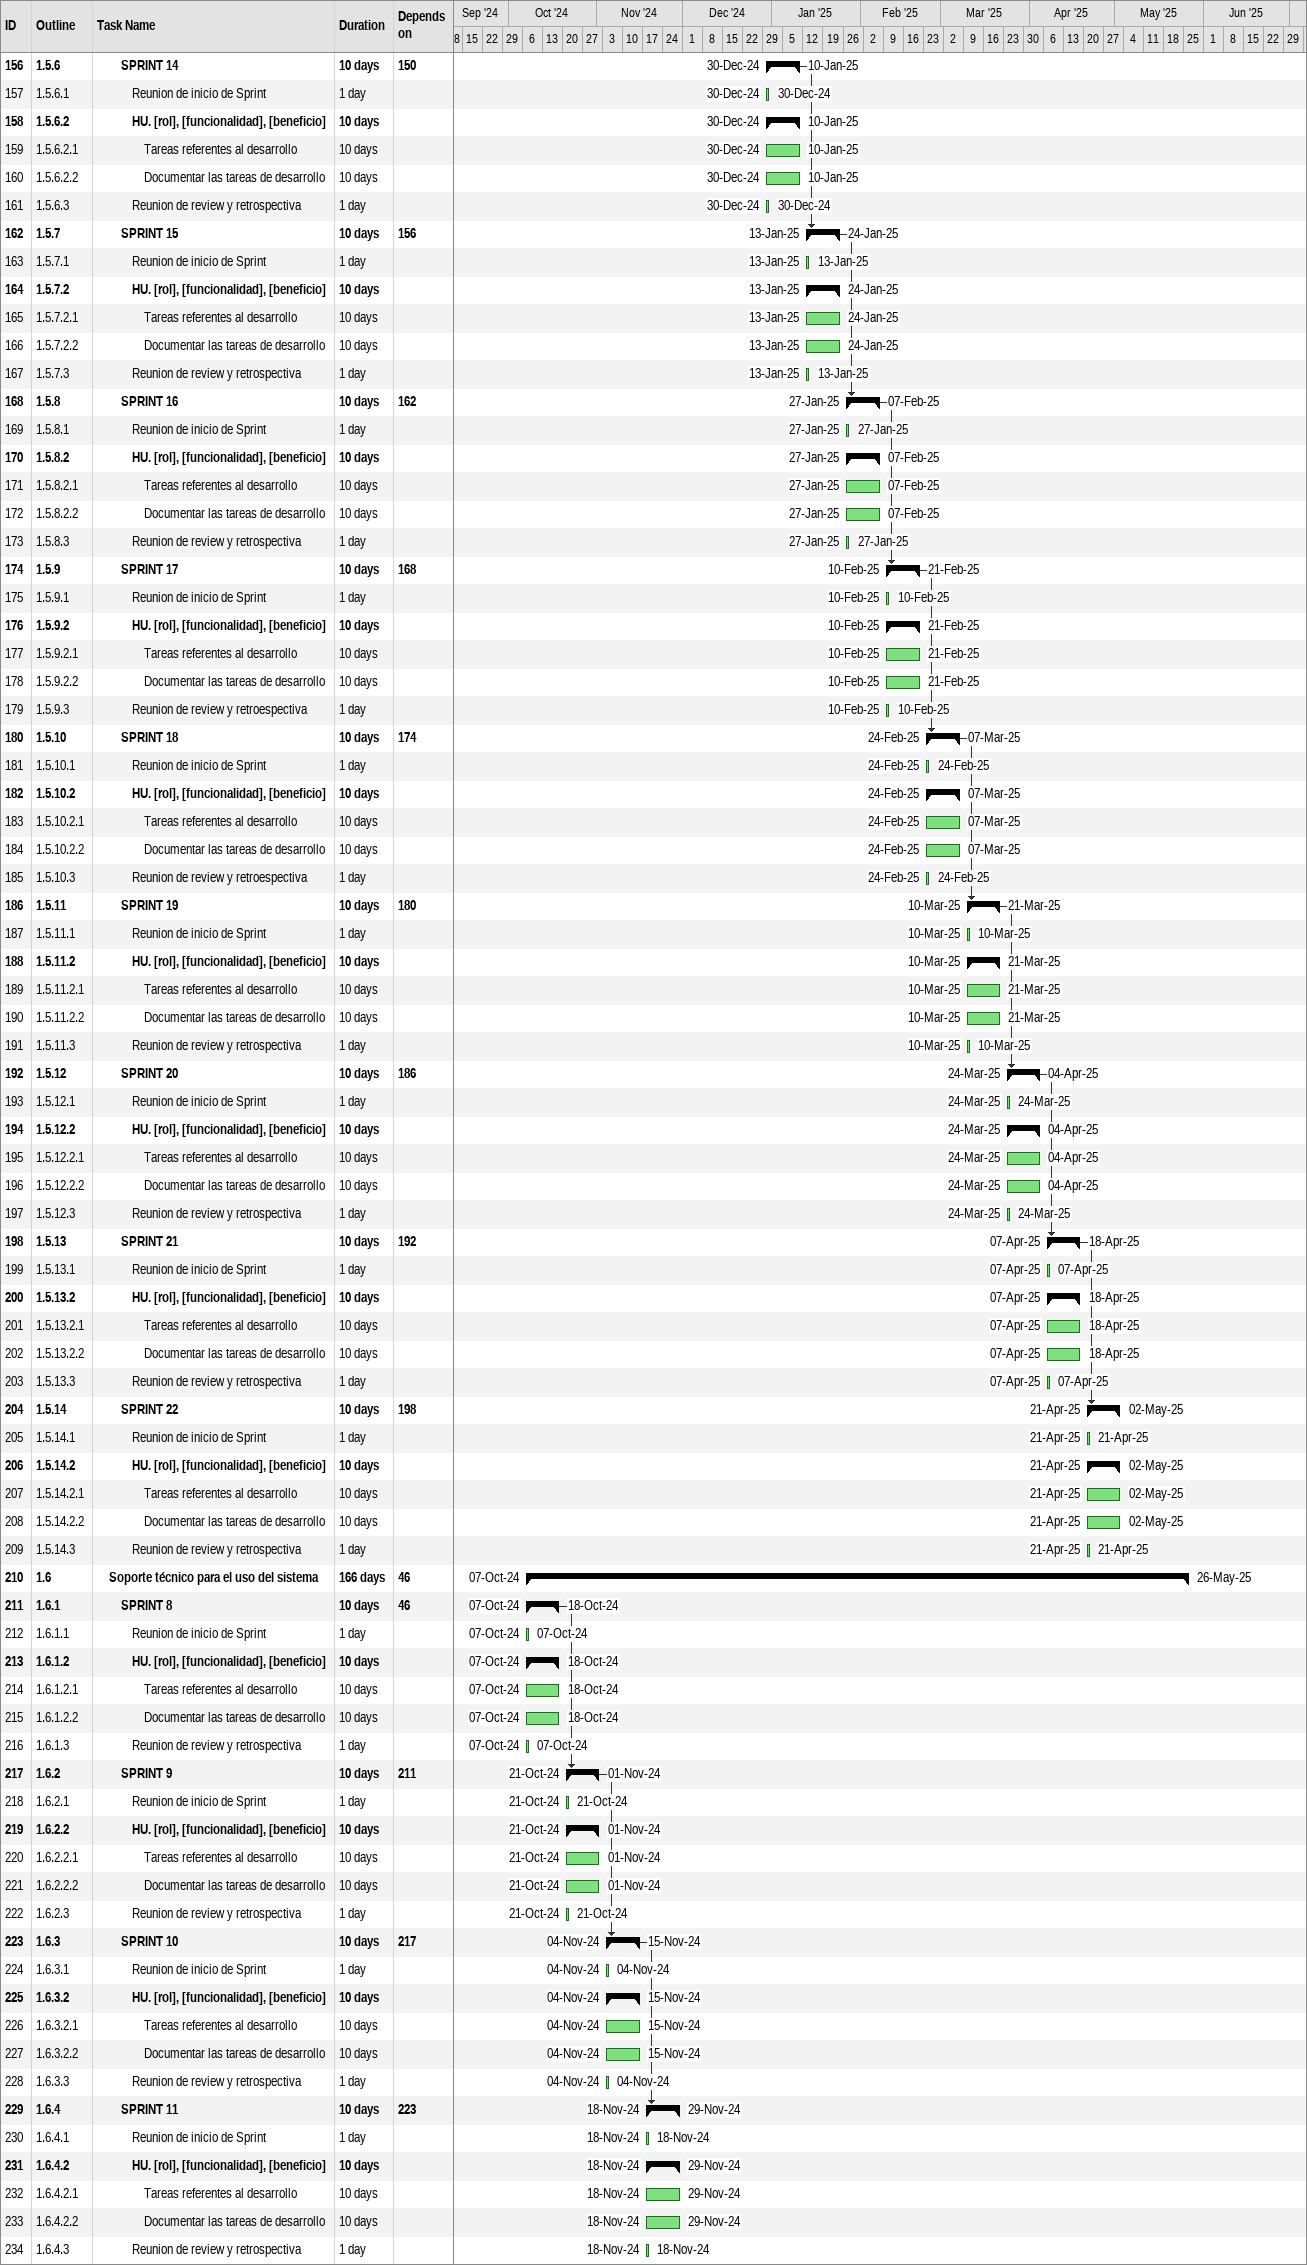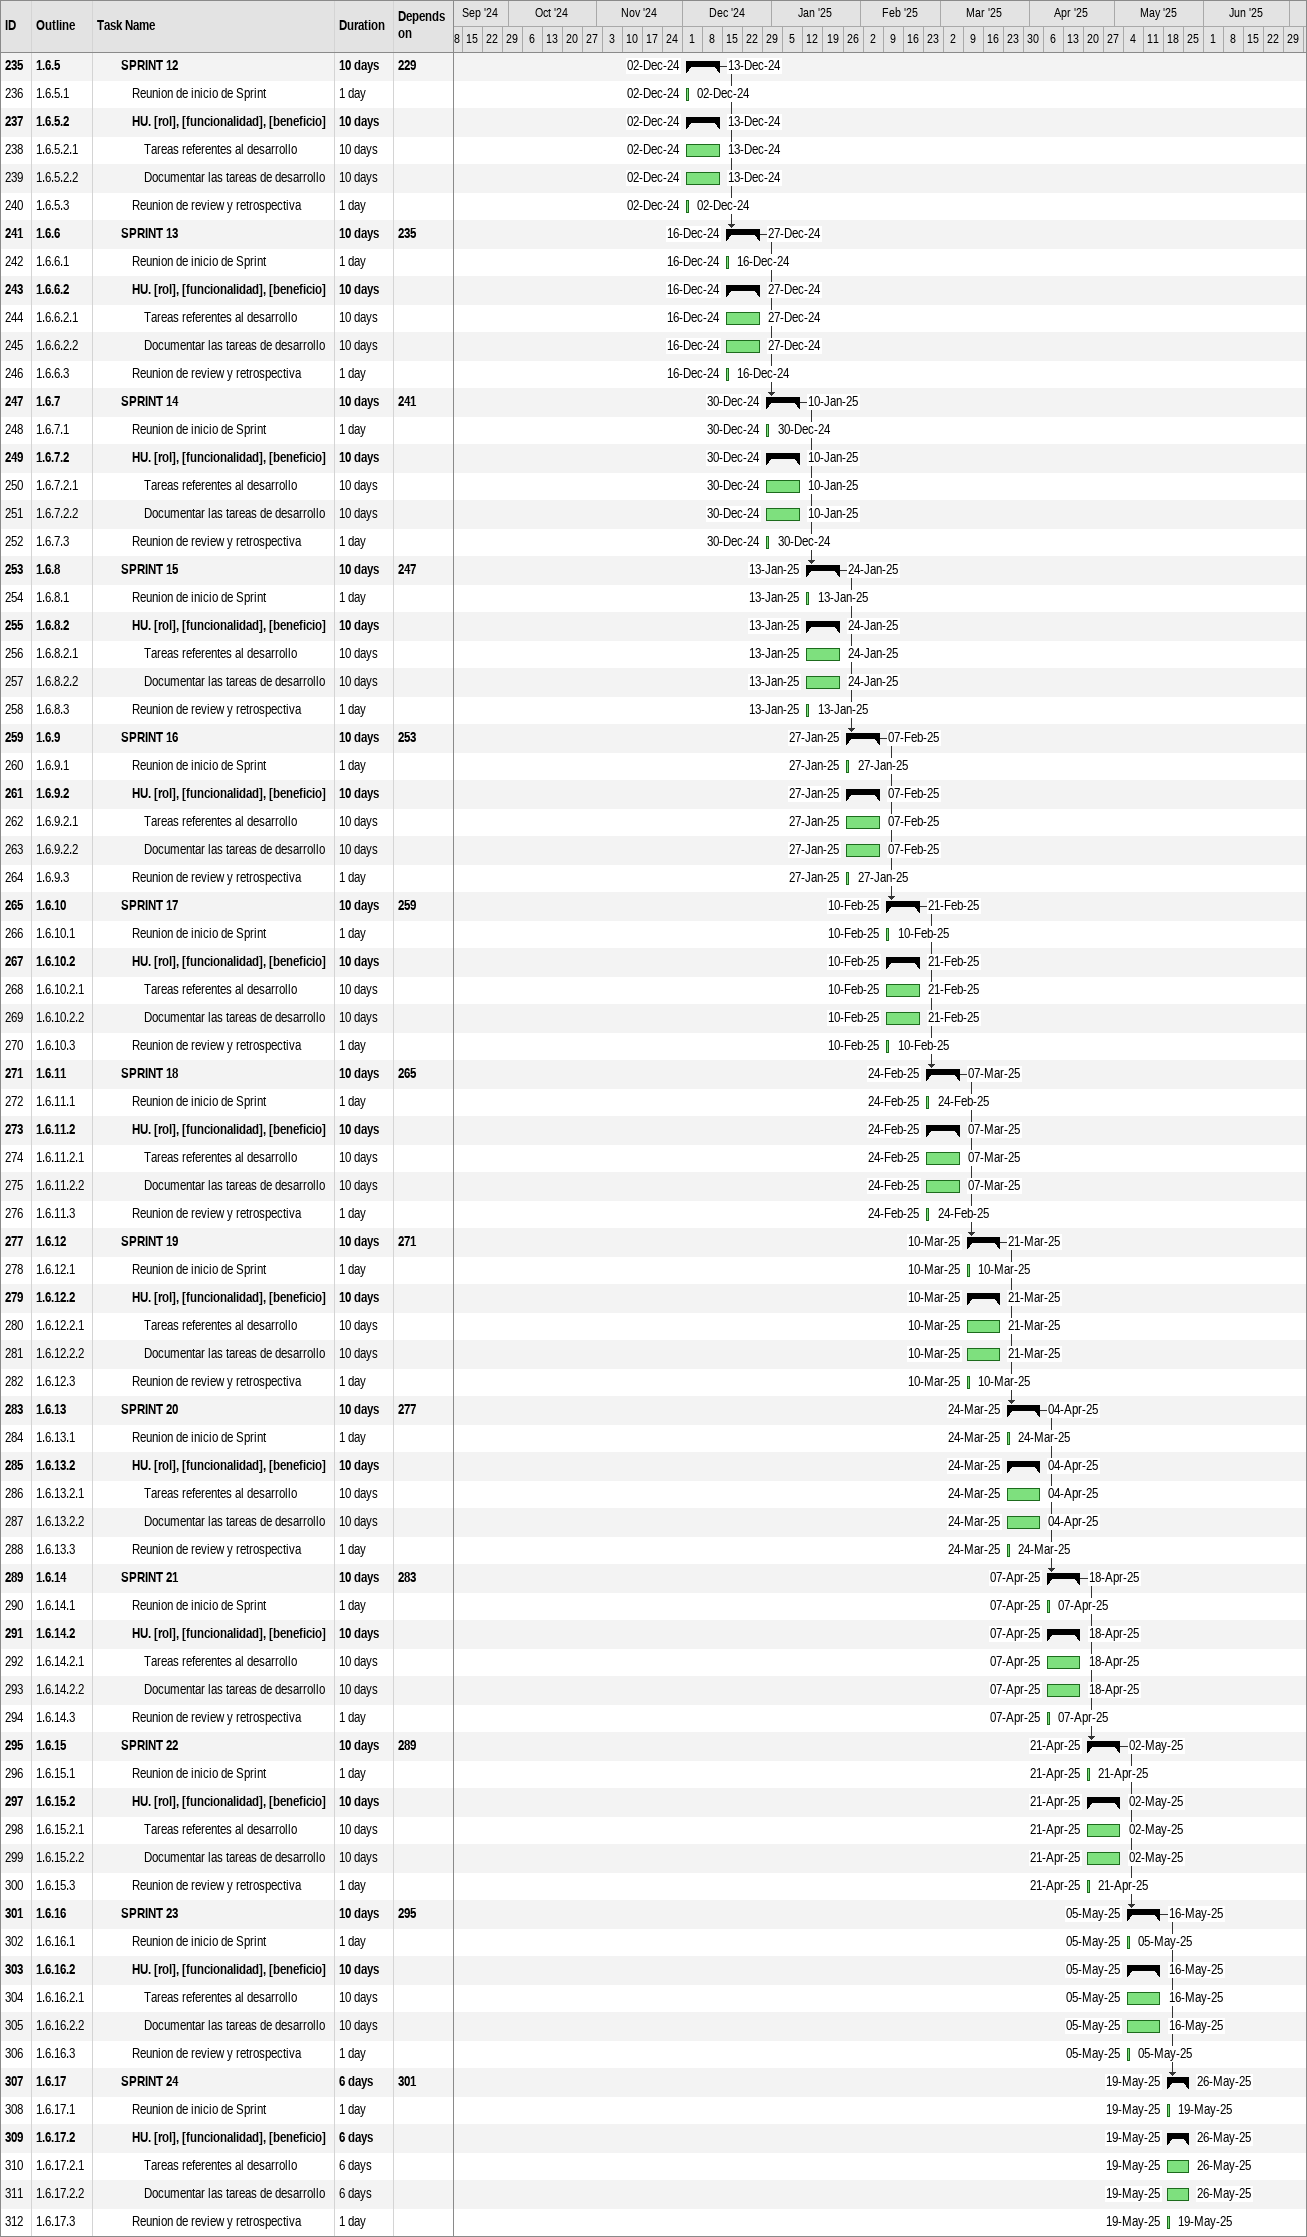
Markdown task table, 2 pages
| ID | WBS | Task | Duration | Start | Finish | Predecessors |
|---|---|---|---|---|---|---|
| 156 | 1.5.6 | **SPRINT 14** | 10d | 2024-12-30 | 2025-01-10 | 150 |
| 157 | 1.5.6.1 | Reunion de inicio de Sprint | 1d | 2024-12-30 | 2024-12-30 |  |
| 158 | 1.5.6.2 | **HU. [rol], [funcionalidad], [beneficio]** | 10d | 2024-12-30 | 2025-01-10 |  |
| 159 | 1.5.6.2.1 | Tareas referentes al desarrollo | 10d | 2024-12-30 | 2025-01-10 |  |
| 160 | 1.5.6.2.2 | Documentar las tareas de desarrollo | 10d | 2024-12-30 | 2025-01-10 |  |
| 161 | 1.5.6.3 | Reunion de review y retrospectiva | 1d | 2024-12-30 | 2024-12-30 |  |
| 162 | 1.5.7 | **SPRINT 15** | 10d | 2025-01-13 | 2025-01-24 | 156 |
| 163 | 1.5.7.1 | Reunion de inicio de Sprint | 1d | 2025-01-13 | 2025-01-13 |  |
| 164 | 1.5.7.2 | **HU. [rol], [funcionalidad], [beneficio]** | 10d | 2025-01-13 | 2025-01-24 |  |
| 165 | 1.5.7.2.1 | Tareas referentes al desarrollo | 10d | 2025-01-13 | 2025-01-24 |  |
| 166 | 1.5.7.2.2 | Documentar las tareas de desarrollo | 10d | 2025-01-13 | 2025-01-24 |  |
| 167 | 1.5.7.3 | Reunion de review y retrospectiva | 1d | 2025-01-13 | 2025-01-13 |  |
| 168 | 1.5.8 | **SPRINT 16** | 10d | 2025-01-27 | 2025-02-07 | 162 |
| 169 | 1.5.8.1 | Reunion de inicio de Sprint | 1d | 2025-01-27 | 2025-01-27 |  |
| 170 | 1.5.8.2 | **HU. [rol], [funcionalidad], [beneficio]** | 10d | 2025-01-27 | 2025-02-07 |  |
| 171 | 1.5.8.2.1 | Tareas referentes al desarrollo | 10d | 2025-01-27 | 2025-02-07 |  |
| 172 | 1.5.8.2.2 | Documentar las tareas de desarrollo | 10d | 2025-01-27 | 2025-02-07 |  |
| 173 | 1.5.8.3 | Reunion de review y retrospectiva | 1d | 2025-01-27 | 2025-01-27 |  |
| 174 | 1.5.9 | **SPRINT 17** | 10d | 2025-02-10 | 2025-02-21 | 168 |
| 175 | 1.5.9.1 | Reunion de inicio de Sprint | 1d | 2025-02-10 | 2025-02-10 |  |
| 176 | 1.5.9.2 | **HU. [rol], [funcionalidad], [beneficio]** | 10d | 2025-02-10 | 2025-02-21 |  |
| 177 | 1.5.9.2.1 | Tareas referentes al desarrollo | 10d | 2025-02-10 | 2025-02-21 |  |
| 178 | 1.5.9.2.2 | Documentar las tareas de desarrollo | 10d | 2025-02-10 | 2025-02-21 |  |
| 179 | 1.5.9.3 | Reunion de review y retroespectiva | 1d | 2025-02-10 | 2025-02-10 |  |
| 180 | 1.5.10 | **SPRINT 18** | 10d | 2025-02-24 | 2025-03-07 | 174 |
| 181 | 1.5.10.1 | Reunion de inicio de Sprint | 1d | 2025-02-24 | 2025-02-24 |  |
| 182 | 1.5.10.2 | **HU. [rol], [funcionalidad], [beneficio]** | 10d | 2025-02-24 | 2025-03-07 |  |
| 183 | 1.5.10.2.1 | Tareas referentes al desarrollo | 10d | 2025-02-24 | 2025-03-07 |  |
| 184 | 1.5.10.2.2 | Documentar las tareas de desarrollo | 10d | 2025-02-24 | 2025-03-07 |  |
| 185 | 1.5.10.3 | Reunion de review y retroespectiva | 1d | 2025-02-24 | 2025-02-24 |  |
| 186 | 1.5.11 | **SPRINT 19** | 10d | 2025-03-10 | 2025-03-21 | 180 |
| 187 | 1.5.11.1 | Reunion de inicio de Sprint | 1d | 2025-03-10 | 2025-03-10 |  |
| 188 | 1.5.11.2 | **HU. [rol], [funcionalidad], [beneficio]** | 10d | 2025-03-10 | 2025-03-21 |  |
| 189 | 1.5.11.2.1 | Tareas referentes al desarrollo | 10d | 2025-03-10 | 2025-03-21 |  |
| 190 | 1.5.11.2.2 | Documentar las tareas de desarrollo | 10d | 2025-03-10 | 2025-03-21 |  |
| 191 | 1.5.11.3 | Reunion de review y retrospectiva | 1d | 2025-03-10 | 2025-03-10 |  |
| 192 | 1.5.12 | **SPRINT 20** | 10d | 2025-03-24 | 2025-04-04 | 186 |
| 193 | 1.5.12.1 | Reunion de inicio de Sprint | 1d | 2025-03-24 | 2025-03-24 |  |
| 194 | 1.5.12.2 | **HU. [rol], [funcionalidad], [beneficio]** | 10d | 2025-03-24 | 2025-04-04 |  |
| 195 | 1.5.12.2.1 | Tareas referentes al desarrollo | 10d | 2025-03-24 | 2025-04-04 |  |
| 196 | 1.5.12.2.2 | Documentar las tareas de desarrollo | 10d | 2025-03-24 | 2025-04-04 |  |
| 197 | 1.5.12.3 | Reunion de review y retrospectiva | 1d | 2025-03-24 | 2025-03-24 |  |
| 198 | 1.5.13 | **SPRINT 21** | 10d | 2025-04-07 | 2025-04-18 | 192 |
| 199 | 1.5.13.1 | Reunion de inicio de Sprint | 1d | 2025-04-07 | 2025-04-07 |  |
| 200 | 1.5.13.2 | **HU. [rol], [funcionalidad], [beneficio]** | 10d | 2025-04-07 | 2025-04-18 |  |
| 201 | 1.5.13.2.1 | Tareas referentes al desarrollo | 10d | 2025-04-07 | 2025-04-18 |  |
| 202 | 1.5.13.2.2 | Documentar las tareas de desarrollo | 10d | 2025-04-07 | 2025-04-18 |  |
| 203 | 1.5.13.3 | Reunion de review y retrospectiva | 1d | 2025-04-07 | 2025-04-07 |  |
| 204 | 1.5.14 | **SPRINT 22** | 10d | 2025-04-21 | 2025-05-02 | 198 |
| 205 | 1.5.14.1 | Reunion de inicio de Sprint | 1d | 2025-04-21 | 2025-04-21 |  |
| 206 | 1.5.14.2 | **HU. [rol], [funcionalidad], [beneficio]** | 10d | 2025-04-21 | 2025-05-02 |  |
| 207 | 1.5.14.2.1 | Tareas referentes al desarrollo | 10d | 2025-04-21 | 2025-05-02 |  |
| 208 | 1.5.14.2.2 | Documentar las tareas de desarrollo | 10d | 2025-04-21 | 2025-05-02 |  |
| 209 | 1.5.14.3 | Reunion de review y retrospectiva | 1d | 2025-04-21 | 2025-04-21 |  |
| 210 | 1.6 | **Soporte técnico para el uso del sistema** | 166d | 2024-10-07 | 2025-05-26 | 46 |
| 211 | 1.6.1 | **SPRINT 8** | 10d | 2024-10-07 | 2024-10-18 | 46 |
| 212 | 1.6.1.1 | Reunion de inicio de Sprint | 1d | 2024-10-07 | 2024-10-07 |  |
| 213 | 1.6.1.2 | **HU. [rol], [funcionalidad], [beneficio]** | 10d | 2024-10-07 | 2024-10-18 |  |
| 214 | 1.6.1.2.1 | Tareas referentes al desarrollo | 10d | 2024-10-07 | 2024-10-18 |  |
| 215 | 1.6.1.2.2 | Documentar las tareas de desarrollo | 10d | 2024-10-07 | 2024-10-18 |  |
| 216 | 1.6.1.3 | Reunion de review y retrospectiva | 1d | 2024-10-07 | 2024-10-07 |  |
| 217 | 1.6.2 | **SPRINT 9** | 10d | 2024-10-21 | 2024-11-01 | 211 |
| 218 | 1.6.2.1 | Reunion de inicio de Sprint | 1d | 2024-10-21 | 2024-10-21 |  |
| 219 | 1.6.2.2 | **HU. [rol], [funcionalidad], [beneficio]** | 10d | 2024-10-21 | 2024-11-01 |  |
| 220 | 1.6.2.2.1 | Tareas referentes al desarrollo | 10d | 2024-10-21 | 2024-11-01 |  |
| 221 | 1.6.2.2.2 | Documentar las tareas de desarrollo | 10d | 2024-10-21 | 2024-11-01 |  |
| 222 | 1.6.2.3 | Reunion de review y retrospectiva | 1d | 2024-10-21 | 2024-10-21 |  |
| 223 | 1.6.3 | **SPRINT 10** | 10d | 2024-11-04 | 2024-11-15 | 217 |
| 224 | 1.6.3.1 | Reunion de inicio de Sprint | 1d | 2024-11-04 | 2024-11-04 |  |
| 225 | 1.6.3.2 | **HU. [rol], [funcionalidad], [beneficio]** | 10d | 2024-11-04 | 2024-11-15 |  |
| 226 | 1.6.3.2.1 | Tareas referentes al desarrollo | 10d | 2024-11-04 | 2024-11-15 |  |
| 227 | 1.6.3.2.2 | Documentar las tareas de desarrollo | 10d | 2024-11-04 | 2024-11-15 |  |
| 228 | 1.6.3.3 | Reunion de review y retrospectiva | 1d | 2024-11-04 | 2024-11-04 |  |
| 229 | 1.6.4 | **SPRINT 11** | 10d | 2024-11-18 | 2024-11-29 | 223 |
| 230 | 1.6.4.1 | Reunion de inicio de Sprint | 1d | 2024-11-18 | 2024-11-18 |  |
| 231 | 1.6.4.2 | **HU. [rol], [funcionalidad], [beneficio]** | 10d | 2024-11-18 | 2024-11-29 |  |
| 232 | 1.6.4.2.1 | Tareas referentes al desarrollo | 10d | 2024-11-18 | 2024-11-29 |  |
| 233 | 1.6.4.2.2 | Documentar las tareas de desarrollo | 10d | 2024-11-18 | 2024-11-29 |  |
| 234 | 1.6.4.3 | Reunion de review y retrospectiva | 1d | 2024-11-18 | 2024-11-18 |  |
| 235 | 1.6.5 | **SPRINT 12** | 10d | 2024-12-02 | 2024-12-13 | 229 |
| 236 | 1.6.5.1 | Reunion de inicio de Sprint | 1d | 2024-12-02 | 2024-12-02 |  |
| 237 | 1.6.5.2 | **HU. [rol], [funcionalidad], [beneficio]** | 10d | 2024-12-02 | 2024-12-13 |  |
| 238 | 1.6.5.2.1 | Tareas referentes al desarrollo | 10d | 2024-12-02 | 2024-12-13 |  |
| 239 | 1.6.5.2.2 | Documentar las tareas de desarrollo | 10d | 2024-12-02 | 2024-12-13 |  |
| 240 | 1.6.5.3 | Reunion de review y retrospectiva | 1d | 2024-12-02 | 2024-12-02 |  |
| 241 | 1.6.6 | **SPRINT 13** | 10d | 2024-12-16 | 2024-12-27 | 235 |
| 242 | 1.6.6.1 | Reunion de inicio de Sprint | 1d | 2024-12-16 | 2024-12-16 |  |
| 243 | 1.6.6.2 | **HU. [rol], [funcionalidad], [beneficio]** | 10d | 2024-12-16 | 2024-12-27 |  |
| 244 | 1.6.6.2.1 | Tareas referentes al desarrollo | 10d | 2024-12-16 | 2024-12-27 |  |
| 245 | 1.6.6.2.2 | Documentar las tareas de desarrollo | 10d | 2024-12-16 | 2024-12-27 |  |
| 246 | 1.6.6.3 | Reunion de review y retrospectiva | 1d | 2024-12-16 | 2024-12-16 |  |
| 247 | 1.6.7 | **SPRINT 14** | 10d | 2024-12-30 | 2025-01-10 | 241 |
| 248 | 1.6.7.1 | Reunion de inicio de Sprint | 1d | 2024-12-30 | 2024-12-30 |  |
| 249 | 1.6.7.2 | **HU. [rol], [funcionalidad], [beneficio]** | 10d | 2024-12-30 | 2025-01-10 |  |
| 250 | 1.6.7.2.1 | Tareas referentes al desarrollo | 10d | 2024-12-30 | 2025-01-10 |  |
| 251 | 1.6.7.2.2 | Documentar las tareas de desarrollo | 10d | 2024-12-30 | 2025-01-10 |  |
| 252 | 1.6.7.3 | Reunion de review y retrospectiva | 1d | 2024-12-30 | 2024-12-30 |  |
| 253 | 1.6.8 | **SPRINT 15** | 10d | 2025-01-13 | 2025-01-24 | 247 |
| 254 | 1.6.8.1 | Reunion de inicio de Sprint | 1d | 2025-01-13 | 2025-01-13 |  |
| 255 | 1.6.8.2 | **HU. [rol], [funcionalidad], [beneficio]** | 10d | 2025-01-13 | 2025-01-24 |  |
| 256 | 1.6.8.2.1 | Tareas referentes al desarrollo | 10d | 2025-01-13 | 2025-01-24 |  |
| 257 | 1.6.8.2.2 | Documentar las tareas de desarrollo | 10d | 2025-01-13 | 2025-01-24 |  |
| 258 | 1.6.8.3 | Reunion de review y retrospectiva | 1d | 2025-01-13 | 2025-01-13 |  |
| 259 | 1.6.9 | **SPRINT 16** | 10d | 2025-01-27 | 2025-02-07 | 253 |
| 260 | 1.6.9.1 | Reunion de inicio de Sprint | 1d | 2025-01-27 | 2025-01-27 |  |
| 261 | 1.6.9.2 | **HU. [rol], [funcionalidad], [beneficio]** | 10d | 2025-01-27 | 2025-02-07 |  |
| 262 | 1.6.9.2.1 | Tareas referentes al desarrollo | 10d | 2025-01-27 | 2025-02-07 |  |
| 263 | 1.6.9.2.2 | Documentar las tareas de desarrollo | 10d | 2025-01-27 | 2025-02-07 |  |
| 264 | 1.6.9.3 | Reunion de review y retrospectiva | 1d | 2025-01-27 | 2025-01-27 |  |
| 265 | 1.6.10 | **SPRINT 17** | 10d | 2025-02-10 | 2025-02-21 | 259 |
| 266 | 1.6.10.1 | Reunion de inicio de Sprint | 1d | 2025-02-10 | 2025-02-10 |  |
| 267 | 1.6.10.2 | **HU. [rol], [funcionalidad], [beneficio]** | 10d | 2025-02-10 | 2025-02-21 |  |
| 268 | 1.6.10.2.1 | Tareas referentes al desarrollo | 10d | 2025-02-10 | 2025-02-21 |  |
| 269 | 1.6.10.2.2 | Documentar las tareas de desarrollo | 10d | 2025-02-10 | 2025-02-21 |  |
| 270 | 1.6.10.3 | Reunion de review y retrospectiva | 1d | 2025-02-10 | 2025-02-10 |  |
| 271 | 1.6.11 | **SPRINT 18** | 10d | 2025-02-24 | 2025-03-07 | 265 |
| 272 | 1.6.11.1 | Reunion de inicio de Sprint | 1d | 2025-02-24 | 2025-02-24 |  |
| 273 | 1.6.11.2 | **HU. [rol], [funcionalidad], [beneficio]** | 10d | 2025-02-24 | 2025-03-07 |  |
| 274 | 1.6.11.2.1 | Tareas referentes al desarrollo | 10d | 2025-02-24 | 2025-03-07 |  |
| 275 | 1.6.11.2.2 | Documentar las tareas de desarrollo | 10d | 2025-02-24 | 2025-03-07 |  |
| 276 | 1.6.11.3 | Reunion de review y retrospectiva | 1d | 2025-02-24 | 2025-02-24 |  |
| 277 | 1.6.12 | **SPRINT 19** | 10d | 2025-03-10 | 2025-03-21 | 271 |
| 278 | 1.6.12.1 | Reunion de inicio de Sprint | 1d | 2025-03-10 | 2025-03-10 |  |
| 279 | 1.6.12.2 | **HU. [rol], [funcionalidad], [beneficio]** | 10d | 2025-03-10 | 2025-03-21 |  |
| 280 | 1.6.12.2.1 | Tareas referentes al desarrollo | 10d | 2025-03-10 | 2025-03-21 |  |
| 281 | 1.6.12.2.2 | Documentar las tareas de desarrollo | 10d | 2025-03-10 | 2025-03-21 |  |
| 282 | 1.6.12.3 | Reunion de review y retrospectiva | 1d | 2025-03-10 | 2025-03-10 |  |
| 283 | 1.6.13 | **SPRINT 20** | 10d | 2025-03-24 | 2025-04-04 | 277 |
| 284 | 1.6.13.1 | Reunion de inicio de Sprint | 1d | 2025-03-24 | 2025-03-24 |  |
| 285 | 1.6.13.2 | **HU. [rol], [funcionalidad], [beneficio]** | 10d | 2025-03-24 | 2025-04-04 |  |
| 286 | 1.6.13.2.1 | Tareas referentes al desarrollo | 10d | 2025-03-24 | 2025-04-04 |  |
| 287 | 1.6.13.2.2 | Documentar las tareas de desarrollo | 10d | 2025-03-24 | 2025-04-04 |  |
| 288 | 1.6.13.3 | Reunion de review y retrospectiva | 1d | 2025-03-24 | 2025-03-24 |  |
| 289 | 1.6.14 | **SPRINT 21** | 10d | 2025-04-07 | 2025-04-18 | 283 |
| 290 | 1.6.14.1 | Reunion de inicio de Sprint | 1d | 2025-04-07 | 2025-04-07 |  |
| 291 | 1.6.14.2 | **HU. [rol], [funcionalidad], [beneficio]** | 10d | 2025-04-07 | 2025-04-18 |  |
| 292 | 1.6.14.2.1 | Tareas referentes al desarrollo | 10d | 2025-04-07 | 2025-04-18 |  |
| 293 | 1.6.14.2.2 | Documentar las tareas de desarrollo | 10d | 2025-04-07 | 2025-04-18 |  |
| 294 | 1.6.14.3 | Reunion de review y retrospectiva | 1d | 2025-04-07 | 2025-04-07 |  |
| 295 | 1.6.15 | **SPRINT 22** | 10d | 2025-04-21 | 2025-05-02 | 289 |
| 296 | 1.6.15.1 | Reunion de inicio de Sprint | 1d | 2025-04-21 | 2025-04-21 |  |
| 297 | 1.6.15.2 | **HU. [rol], [funcionalidad], [beneficio]** | 10d | 2025-04-21 | 2025-05-02 |  |
| 298 | 1.6.15.2.1 | Tareas referentes al desarrollo | 10d | 2025-04-21 | 2025-05-02 |  |
| 299 | 1.6.15.2.2 | Documentar las tareas de desarrollo | 10d | 2025-04-21 | 2025-05-02 |  |
| 300 | 1.6.15.3 | Reunion de review y retrospectiva | 1d | 2025-04-21 | 2025-04-21 |  |
| 301 | 1.6.16 | **SPRINT 23** | 10d | 2025-05-05 | 2025-05-16 | 295 |
| 302 | 1.6.16.1 | Reunion de inicio de Sprint | 1d | 2025-05-05 | 2025-05-05 |  |
| 303 | 1.6.16.2 | **HU. [rol], [funcionalidad], [beneficio]** | 10d | 2025-05-05 | 2025-05-16 |  |
| 304 | 1.6.16.2.1 | Tareas referentes al desarrollo | 10d | 2025-05-05 | 2025-05-16 |  |
| 305 | 1.6.16.2.2 | Documentar las tareas de desarrollo | 10d | 2025-05-05 | 2025-05-16 |  |
| 306 | 1.6.16.3 | Reunion de review y retrospectiva | 1d | 2025-05-05 | 2025-05-05 |  |
| 307 | 1.6.17 | **SPRINT 24** | 6d | 2025-05-19 | 2025-05-26 | 301 |
| 308 | 1.6.17.1 | Reunion de inicio de Sprint | 1d | 2025-05-19 | 2025-05-19 |  |
| 309 | 1.6.17.2 | **HU. [rol], [funcionalidad], [beneficio]** | 6d | 2025-05-19 | 2025-05-26 |  |
| 310 | 1.6.17.2.1 | Tareas referentes al desarrollo | 6d | 2025-05-19 | 2025-05-26 |  |
| 311 | 1.6.17.2.2 | Documentar las tareas de desarrollo | 6d | 2025-05-19 | 2025-05-26 |  |
| 312 | 1.6.17.3 | Reunion de review y retrospectiva | 1d | 2025-05-19 | 2025-05-19 |  |
